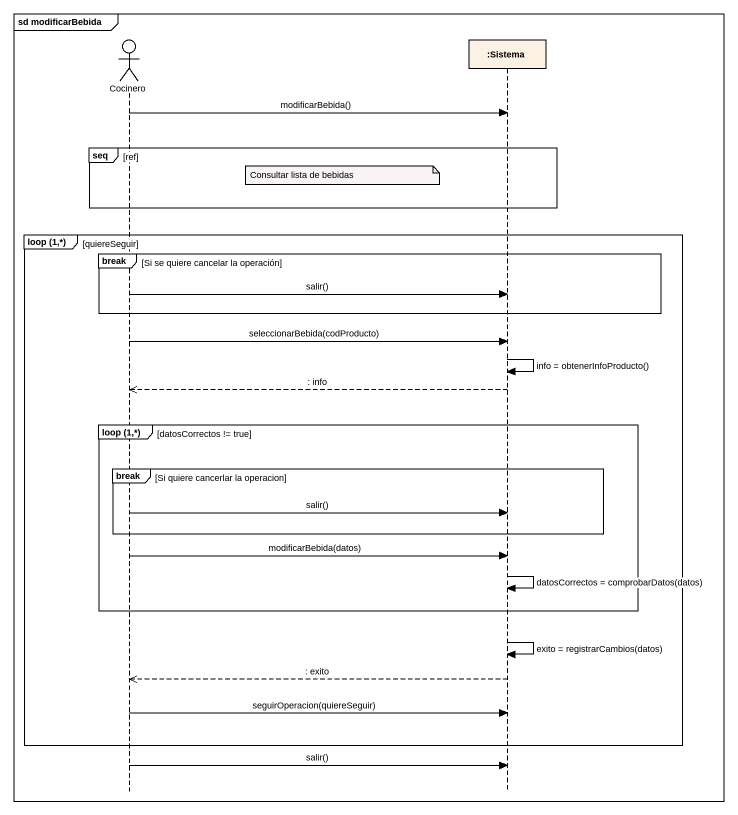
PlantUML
@startuml
mainframe sd modificarBebida
hide footbox
actor Cocinero
participant ":Sistema" as Sistema

Cocinero -> Sistema : modificarBebida()
group seq [ref]
  note left of Sistema : Consultar lista de bebidas
end
group loop (1,*) [quiereSeguir]
  break Si se quiere cancelar la operación
    Cocinero -> Sistema : salir()
  end
  Cocinero -> Sistema : seleccionarBebida(codProducto)
  Sistema -> Sistema : info = obtenerInfoProducto()
  Sistema -->> Cocinero : : info
  group loop (1,*) [datosCorrectos != true]
    break Si quiere cancerlar la operacion
      Cocinero -> Sistema : salir()
    end
    Cocinero -> Sistema : modificarBebida(datos)
    Sistema -> Sistema : datosCorrectos = comprobarDatos(datos)
  end
  Sistema -> Sistema : exito = registrarCambios(datos)
  Sistema -->> Cocinero : : exito
  Cocinero -> Sistema : seguirOperacion(quiereSeguir)
end
Cocinero -> Sistema : salir()
@enduml
